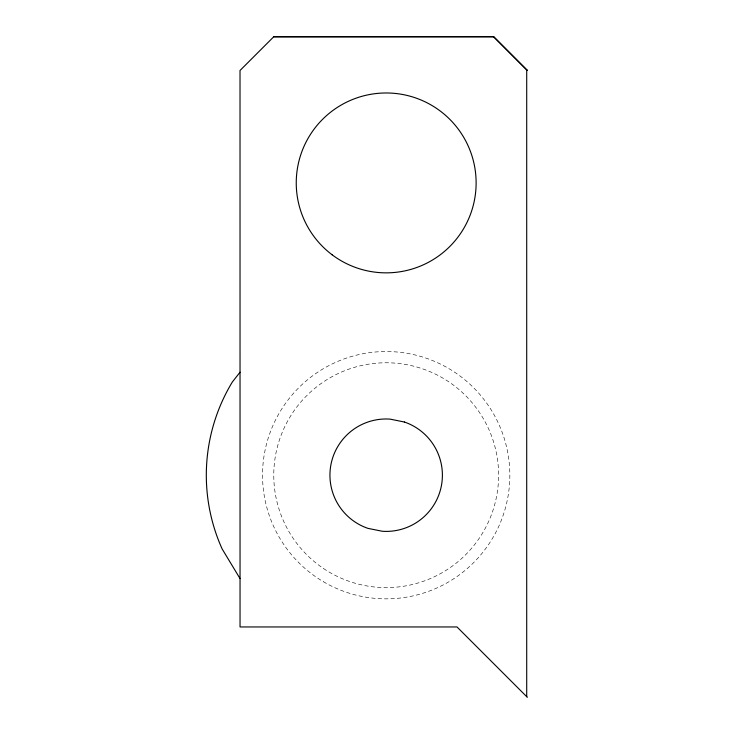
<?xml version="1.0" encoding="UTF-8"?>
<svg xmlns="http://www.w3.org/2000/svg" width="734" height="734" viewBox="0 0 734 734"><rect width="100%" height="100%" fill="white"/><g stroke="black" fill="none" stroke-linecap="round" stroke-linejoin="round"><path stroke-width="0.55" stroke-dasharray="3.67 2.75" d="M323.272 581.649A123.661 123.661 0 0 0 509.836 476.449A123.661 123.661 0 0 0 325.446 367.477A123.661 123.661 0 0 0 323.272 581.649M323.455 568.483A112.421 112.421 0 0 0 498.34 482.88A112.421 112.421 0 0 0 336.759 374.221A112.421 112.421 0 0 0 323.455 568.483"/><path stroke-width="1.1" d="M527.351 70.492L493.624 36.7L273.745 36.764L240.018 70.492L240.046 626.955L457.007 626.955L527.351 697.3M240.036 372.193L232.311 382.047A179.867 179.867 0 0 0 222.118 548.913L240.036 578.603M273.745 36.764L493.624 36.764M493.624 36.7L527.351 70.427M526.709 69.849L526.709 696.658M404.406 422.022L390.029 419.114A56.206 56.206 0 0 0 367.963 528.37L382.341 531.269A56.206 56.206 0 0 0 404.406 422.022M332.153 254.808A89.933 89.933 0 0 0 475.467 193.748A89.933 89.933 0 0 0 350.935 100.173A89.933 89.933 0 0 0 332.153 254.808"/></g></svg>
